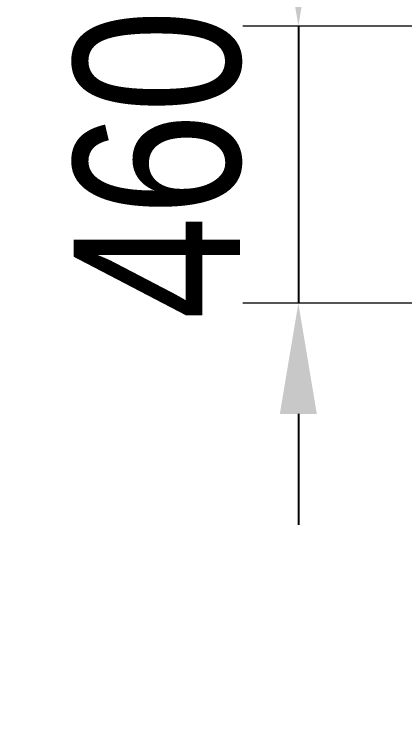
# Model space of a CAD drawing. Header units: millimetres. Extents: x -2348 to 2135, y -2230 to 1859.
# Drawn here: x -845 to -141, y -925 to 380 of the extents above; entities that cross this region are included whole.
import ezdxf

# ---------------------------------------------------------------- set-up
doc = ezdxf.new("R2010")
doc.units = ezdxf.units.MM
for name, color, linetype in [('DIKOM_ЗОНА', 90, 'Continuous'), ('DIKOM_РАЗМЕР_ЗОНА', 7, 'Continuous'), ('DIKOM_РАЗМЕР_ОБЪЕКТА', 7, 'Continuous')]:
    doc.layers.add(name, color=color, linetype=linetype)
doc.styles.add('style1', font='arialbd.ttf', dxfattribs={"width": 0.8})
doc.dimstyles.new('1-50', dxfattribs={"dimtxt": 300, "dimasz": 200, "dimexe": 100, "dimexo": 0, "dimgap": 100, "dimtad": 1, "dimtxsty": 'style1', "dimcen": 200, "dimclrd": 7, "dimclre": 7, "dimclrt": 7, "dimadec": 1, "dimazin": 2, "dimtfac": 1, "dimtmove": 0, "dimatfit": 2, "dimfxl": 0, "dimlwd": 25, "dimlwe": 18, "dimarcsym": 0})

# ---------------------------------------------------------------- blocks, each defined once
blk = doc.blocks.new('*D1')
at = {"layer": 'Defpoints', "color": 0, "transparency": 16777216}
for p in [(-95.4, 358.9), (-332.8, -141.1), (-82.2, -141.1)]:
    blk.add_point(p, dxfattribs=at)
at = {"layer": 'DIKOM_РАЗМЕР_ОБЪЕКТА', "color": 7, "lineweight": 25, "transparency": 16777216}
for p, q in [((-332.8, 558.9), (-332.8, 758.9)), ((-332.8, 358.9), (-332.8, -141.1)), ((-332.8, -341.1), (-332.8, -541.1))]:
    blk.add_line(p, q, dxfattribs=at)
at = {"layer": 'DIKOM_РАЗМЕР_ОБЪЕКТА', "color": 7, "lineweight": 18, "transparency": 16777216}
for p, q in [((-95.4, 358.9), (-432.8, 358.9)), ((-82.2, -141.1), (-432.8, -141.1))]:
    blk.add_line(p, q, dxfattribs=at)
at = {"layer": 'DIKOM_РАЗМЕР_ОБЪЕКТА', "color": 7, "transparency": 16777216}
for points in [[(-366.2, 558.9), (-299.5, 558.9), (-332.8, 358.9)], [(-366.2, -341.1), (-299.5, -341.1), (-332.8, -141.1)]]:
    blk.add_solid(points, dxfattribs=at)
at = {"layer": 'DIKOM_РАЗМЕР_ОБЪЕКТА', "color": 7, "transparency": 16777216, "insert": (-586, 108.9), "char_height": 300, "attachment_point": 5, "rotation": 90, "style": 'style1'}
blk.add_mtext('{\\fArial|b0|i0|c204|p34;460}', dxfattribs=at)
blk = doc.blocks.new('*D2')
at = {"layer": 'Defpoints', "color": 0, "transparency": 16777216}
for p in [(2134.7, 108.9), (-1665.3, -19.5), (2134.7, -2130.2)]:
    blk.add_point(p, dxfattribs=at)
at = {"layer": 'DIKOM_РАЗМЕР_ЗОНА', "color": 7, "lineweight": 18, "transparency": 16777216}
for p, q in [((2134.7, 108.9), (2134.7, -2230.2)), ((-1665.3, -19.5), (-1665.3, -2230.2))]:
    blk.add_line(p, q, dxfattribs=at)
at = {"layer": 'DIKOM_РАЗМЕР_ЗОНА', "color": 7, "lineweight": 25, "transparency": 16777216}
blk.add_line((-1465.3, -2130.2), (1934.7, -2130.2), dxfattribs=at)
at = {"layer": 'DIKOM_РАЗМЕР_ЗОНА', "color": 7, "transparency": 16777216}
for points in [[(-1465.3, -2096.9), (-1465.3, -2163.5), (-1665.3, -2130.2)], [(1934.7, -2096.9), (1934.7, -2163.5), (2134.7, -2130.2)]]:
    blk.add_solid(points, dxfattribs=at)
at = {"layer": 'DIKOM_РАЗМЕР_ЗОНА', "color": 7, "transparency": 16777216, "insert": (195.1, -1876.9), "char_height": 300, "attachment_point": 5, "style": 'style1'}
blk.add_mtext('{\\fArial|b0|i0|c204|p34;3800}', dxfattribs=at)
blk = doc.blocks.new('*D3')
at = {"layer": 'Defpoints', "color": 0, "transparency": 16777216}
for p in [(-1897.4, 1858.9), (606, 1858.9), (606, -1641.1)]:
    blk.add_point(p, dxfattribs=at)
at = {"layer": 'DIKOM_РАЗМЕР_ЗОНА', "color": 7, "lineweight": 18, "transparency": 16777216}
for p, q in [((606, 1858.9), (-1997.4, 1858.9)), ((606, -1641.1), (-1997.4, -1641.1))]:
    blk.add_line(p, q, dxfattribs=at)
at = {"layer": 'DIKOM_РАЗМЕР_ЗОНА', "color": 7, "lineweight": 25, "transparency": 16777216}
blk.add_line((-1897.4, -1441.1), (-1897.4, 1658.9), dxfattribs=at)
at = {"layer": 'DIKOM_РАЗМЕР_ЗОНА', "color": 7, "transparency": 16777216}
for points in [[(-1930.8, 1658.9), (-1864.1, 1658.9), (-1897.4, 1858.9)], [(-1930.8, -1441.1), (-1864.1, -1441.1), (-1897.4, -1641.1)]]:
    blk.add_solid(points, dxfattribs=at)
at = {"layer": 'DIKOM_РАЗМЕР_ЗОНА', "color": 7, "transparency": 16777216, "insert": (-2150.7, 108.9), "char_height": 300, "attachment_point": 5, "rotation": 90, "style": 'style1'}
blk.add_mtext('{\\fArial|b0|i0|c204|p34;3500}', dxfattribs=at)

msp = doc.modelspace()

# ---------------------------------------------------------------- linework, layer by layer
at = {"layer": 'DIKOM_ЗОНА', "color": 3}
msp.add_arc((-665.289, -641.118), 1000, 180, 270, dxfattribs=at)

# ---------------------------------------------------------------- dimensions: what is measured, and where the dimension line sits
at = {"layer": 'DIKOM_РАЗМЕР_ЗОНА'}
dim = msp.add_linear_dim(base=(-1897.426, 1858.882), p1=(606.021, -1641.118), p2=(606.021, 1858.882), angle=90, text='{\\fArial|b0|i0|c204|p34;3500}', dimstyle='1-50', dxfattribs=at)
dim.commit()
dim.dimension.update_dxf_attribs({"geometry": '*D3', "text_midpoint": (-1897.426, 108.882), "dimtype": 160})
dim = msp.add_linear_dim(base=(2134.711, -2130.208), p1=(-1665.289, -19.526), p2=(2134.711, 108.882), text='{\\fArial|b0|i0|c204|p34;3800}', dimstyle='1-50', dxfattribs=at)
dim.commit()
dim.dimension.update_dxf_attribs({"geometry": '*D2', "text_midpoint": (195.08, -2130.208), "dimtype": 160})
at = {"layer": 'DIKOM_РАЗМЕР_ОБЪЕКТА'}
dim = msp.add_linear_dim(base=(-332.827, -141.118), p1=(-95.428, 358.882), p2=(-82.167, -141.118), angle=90, text='{\\fArial|b0|i0|c204|p34;460}', dimstyle='1-50', dxfattribs=at)
dim.commit()
dim.dimension.update_dxf_attribs({"geometry": '*D1', "text_midpoint": (-332.827, 108.882), "dimtype": 160})

doc.saveas('drawing.dxf')
